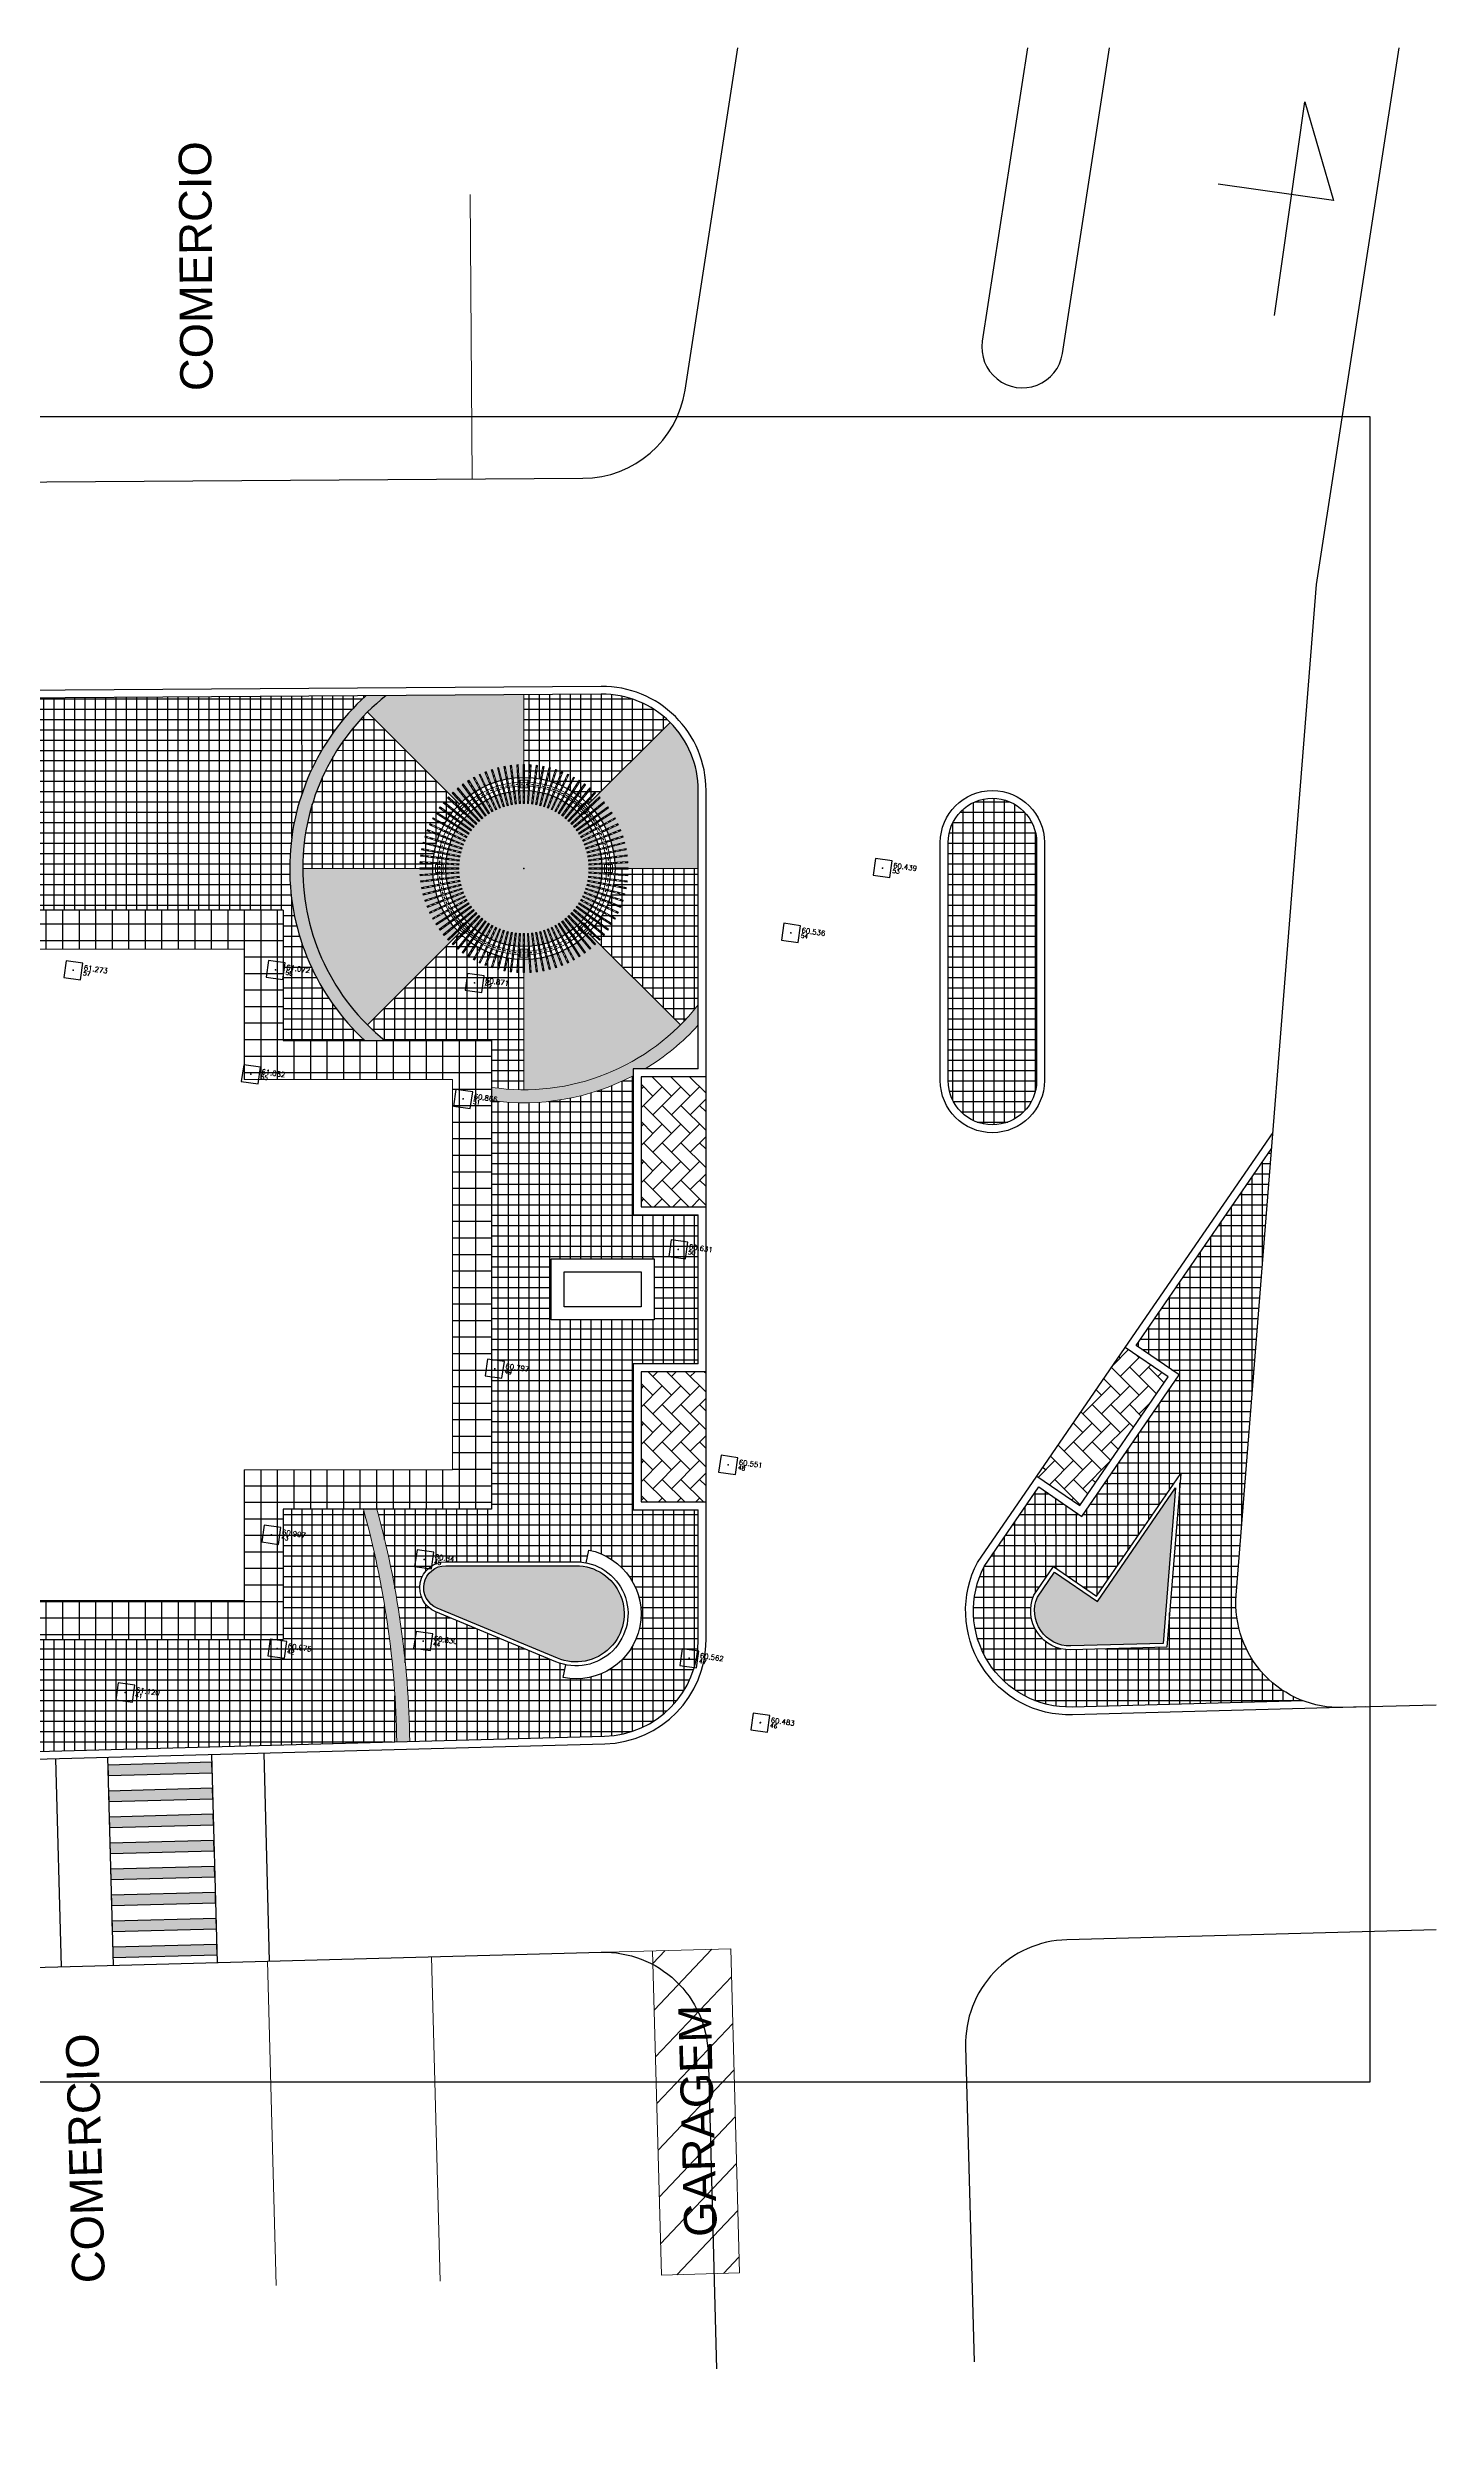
# Model space of a CAD drawing. Extents: x 387222 to 388513, y 9633222 to 9634061.
# Drawn here: x 387308.1 to 387361.5, y 9633401.3 to 9633492.9 of the extents above; entities that cross this region are included whole.
import ezdxf

# ---------------------------------------------------------------- set-up
doc = ezdxf.new("R2010")
doc.units = 0
doc.header["$LTSCALE"] = 0.04921259842519685
doc.header["$PDSIZE"] = -2.5
doc.linetypes.add('ACAD_PROJEÇÃO', pattern=[0.2, 0.1, -0.1])
for name, color, linetype, lineweight in [('ARQ_ALVENARIA', 1, 'Continuous', 0), ('ARQ_PISO', 7, 'Continuous', 13), ('Layout', 8, 'Continuous', 13), ('PAISAGISMO', 73, 'Continuous', 25), ('PERGOLA', 2, 'Continuous', 13), ('PILAR', 4, 'Continuous', 13), ('VIGA', 6, 'Continuous', 13)]:
    doc.layers.add(name, color=color, linetype=linetype, lineweight=lineweight)
for name, color, linetype in [('BANCO', 2, 'Continuous'), ('Camada 1', 7, 'Continuous'), ('MEIO-FIO', 3, 'Continuous'), ('P01', 22, 'Continuous'), ('P04', 41, 'Continuous'), ('P08', 8, 'Continuous'), ('P2', 2, 'Continuous'), ('PROJEÇÃO', 8, 'ACAD_PROJEÇÃO'), ('PT-COTA', 2, 'Continuous'), ('PT-DESC', 9, 'Continuous'), ('PT-PONTO', 1, 'Continuous'), ('SINAH_IMPLANTAR', 7, 'Continuous')]:
    doc.layers.add(name, color=color, linetype=linetype)
doc.styles.add('ROMANS', font='ROMANS.shx')
doc.styles.add('T7', font='arial.ttf')
pattern_1 = [(45, (51.49700812640367, 57.11181779764593), (-0.8980256121069153, 0.8980256121069154), [])]
pattern_2 = [(45, (57.49700831703376, -18.20105795003474), (-0.8980256121069153, 0.8980256121069154), [])]
pattern_3 = [(90, (-500, 0), (-0.396875, 1.124255375002021e-16), []), (180, (-500, 0), (-1.367271224207824e-16, -0.396875), [])]
pattern_4 = [(135, (-500, 0), (-0.7184204896855323, 1.150448412327731e-16), [1.524, -0.508]), (225, (-500.35921, 0.35921), (-0.7184204896855323, 1.150448412327731e-16), [1.524, -0.508])]

# ---------------------------------------------------------------- blocks, each defined once
blk = doc.blocks.new('A$C21EC3EFD')
at = {"layer": 'Layout'}
h = blk.add_hatch(dxfattribs=at)
h.set_pattern_fill('LINE', color=256, scale=0.4, angle=45, style=0)
h.set_pattern_definition(pattern_1)
h.paths.add_polyline_path([(12.50000022712629, 12.4628759752959), (8.700000227137934, 12.4628759752959), (8.700000227137934, 7.264316170818574e-08), (12.50000022712629, 7.26431599318289e-08)])
h = blk.add_hatch(dxfattribs=at)
h.set_pattern_fill('LINE', color=256, scale=0.4, angle=45, style=0)
h.set_pattern_definition(pattern_1)
h.paths.add_polyline_path([(25.50000022712629, 12.4628759752959), (22.10000022716122, 12.4628759752959), (22.10000022716122, 7.264316082000732e-08), (25.50000022712629, 7.264316082000732e-08)])
h = blk.add_hatch(dxfattribs=at)
h.set_pattern_fill('LINE', color=256, scale=0.4, angle=45, style=0)
h.set_pattern_definition(pattern_1)
h.paths.add_polyline_path([(48.80000022717286, 12.4628759752959), (45.80000022717286, 12.4628759752959), (45.80000022717286, 7.264316082000732e-08), (48.80000022717286, 7.264316082000732e-08)])
h = blk.add_hatch(dxfattribs=at)
h.set_pattern_fill('LINE', color=256, scale=0.4, angle=45, style=0)
h.set_pattern_definition(pattern_1)
h.paths.add_polyline_path([(90.00000022712629, 12.4628759752959), (87.00000022712629, 12.4628759752959), (87.00000022712629, 7.264316082000732e-08), (90.00000022712629, 7.264316082000732e-08)])
for p, q in [((2.271262928843498e-07, 12.4628759752959), (90.00000022712629, 12.4628759752959)), ((2.271262928843498e-07, 12.4628759752959), (2.271262928843498e-07, 7.264316082000732e-08)), ((8.700000227137934, 12.4628759752959), (8.700000227137934, 7.264316082000732e-08)), ((12.50000022712629, 12.4628759752959), (12.50000022712629, 7.264316082000732e-08)), ((17.10000022716122, 12.4628759752959), (17.10000022716122, 7.264316082000732e-08)), ((22.10000022716122, 12.4628759752959), (22.10000022716122, 7.264316082000732e-08)), ((25.50000022712629, 12.4628759752959), (25.50000022712629, 7.264316082000732e-08)), ((30.70000022713793, 12.4628759752959), (30.70000022713793, 7.264316082000732e-08)), ((37.80000022717286, 12.4628759752959), (37.80000022717286, 7.264316082000732e-08)), ((45.80000022717286, 12.4628759752959), (45.80000022717286, 7.264316082000732e-08)), ((48.80000022717286, 12.4628759752959), (48.80000022717286, 7.264316082000732e-08)), ((58.60000022716122, 12.4628759752959), (58.60000022716122, 7.264316082000732e-08)), ((72.20000022713793, 12.4628759752959), (72.20000022713793, 7.264316082000732e-08)), ((78.50000022712629, 12.4628759752959), (78.50000022712629, 7.264316082000732e-08)), ((87.00000022712629, 12.4628759752959), (87.00000022712629, 7.264316082000732e-08)), ((90.00000022712629, 12.4628759752959), (90.00000022712629, 7.264316082000732e-08)), ((12.50000022712629, 7.264316082000732e-08), (8.700000227137934, 7.264316082000732e-08)), ((25.50000022712629, 7.264316082000732e-08), (22.10000022716122, 7.264316082000732e-08)), ((48.80000022717286, 7.264316082000732e-08), (45.80000022717286, 7.264316082000732e-08)), ((90.00000022712629, 7.264316082000732e-08), (87.00000022712629, 7.264316082000732e-08))]:
    blk.add_line(p, q, dxfattribs=at)
at = {"layer": 'Layout', "char_height": 1.25, "width": 15.72225240717143, "attachment_point": 1, "rotation": 90, "style": 'T7'}
for s, insert in [('GARAGEM', (10.02481494989479, 1.425739606842399)), ('GARAGEM', (23.22481494984822, 1.425739606842399)), ('GARAGEM', (46.72481494984822, 1.425739606842399)), ('GARAGEM', (87.92481494985987, 1.425739606842399)), ('COMERCIO', (3.916911342763342, 0.1722541656345129)), ('COMERCIO', (14.55542790854815, 0.1722541656345129)), ('COMERCIO', (64.36796196026262, 0.2793438620865345))]:
    blk.add_mtext(s, dxfattribs=dict(at, insert=insert))
blk = doc.blocks.new('A$C16AF3B07')
at = {"layer": 'Layout'}
h = blk.add_hatch(dxfattribs=at)
h.set_pattern_fill('LINE', color=256, scale=0.4, angle=45, style=0)
h.set_pattern_definition(pattern_2)
h.paths.add_polyline_path([(22.90000041777967, 10.93513705208898), (19.10000041779131, 10.93513705208898), (19.10000041779131, 2.272427082061768e-07), (22.90000041777967, 2.272427082061768e-07)])
h = blk.add_hatch(dxfattribs=at)
h.set_pattern_fill('LINE', color=256, scale=0.4, angle=45, style=0)
h.set_pattern_definition(pattern_2)
h.paths.add_polyline_path([(39.30000041780295, 10.93513705208898), (35.30000041780295, 10.93513705208898), (35.30000041780295, 2.272427073179983e-07), (39.30000041780295, 2.272427073179983e-07)])
h = blk.add_hatch(dxfattribs=at)
h.set_pattern_fill('LINE', color=256, scale=0.4, angle=45, style=0)
h.set_pattern_definition(pattern_2)
h.paths.add_polyline_path([(62.50000041775638, 10.93513705208898), (59.50000041775638, 10.93513705208898), (59.50000041775638, 2.272427082061768e-07), (62.50000041775638, 2.272427082061768e-07)])
for p, q in [((4.177563823759556e-07, 2.272427082061768e-07), (4.177563823759556e-07, 10.93513705208898)), ((19.10000041779131, 2.272427082061768e-07), (19.10000041779131, 10.93513705208898)), ((22.90000041777967, 10.93513705208898), (19.10000041779131, 10.93513705208898)), ((22.90000041777967, 2.272427082061768e-07), (22.90000041777967, 10.93513705208898)), ((35.30000041780295, 2.272427082061768e-07), (35.30000041780295, 10.93513705208898)), ((39.30000041780295, 10.93513705208898), (35.30000041780295, 10.93513705208898)), ((39.30000041780295, 2.272427082061768e-07), (39.30000041780295, 10.93513705208898)), ((48.90000041777967, 2.272427082061768e-07), (48.90000041777967, 10.93513705208898)), ((59.50000041775638, 2.272427082061768e-07), (59.50000041775638, 10.93513705208898)), ((62.50000041775638, 10.93513705208898), (59.50000041775638, 10.93513705208898)), ((62.50000041775638, 2.272427082061768e-07), (62.50000041775638, 10.93513705208898)), ((87.5100004177657, 2.272427082061768e-07), (87.5100004177657, 10.93513705208898)), ((87.5100004177657, 2.272427082061768e-07), (4.177563823759556e-07, 2.272427082061768e-07))]:
    blk.add_line(p, q, dxfattribs=at)
at = {"layer": 'Layout', "char_height": 1.25, "width": 15.72225240717143, "attachment_point": 1, "rotation": 90, "style": 'T7'}
for s, insert in [('COMERCIO', (28.46997878997354, 3.451345736160874)), ('COMERCIO', (76.3225717433379, 3.451345736160874)), ('GARAGEM', (20.42481514048995, 1.36657103523612)), ('GARAGEM', (36.72481514047831, 1.36657103523612)), ('GARAGEM', (60.42481514048995, 1.36657103523612))]:
    blk.add_mtext(s, dxfattribs=dict(at, insert=insert))
blk = doc.blocks.new('MARCO')
at = {"color": 3}
blk.add_lwpolyline([(-2.5, -2.5), (2.5, -2.5), (2.5, 2.5), (-2.5, 2.5)], close=True, dxfattribs=at)
at = {"color": 1, "const_width": 0.25}
blk.add_lwpolyline([(-0.125, 0, 1), (0.125, 0, 1)], format="xyb", close=True, dxfattribs=at)
blk.add_point((0, 0))
at = {"layer": 'PT-COTA', "style": 'ROMANS'}
blk.add_attdef('COTA', (3.004277220703923, 0.5), '', height=1.5, dxfattribs=at)
at = {"layer": 'PT-DESC', "style": 'ROMANS', "flags": 8}
blk.add_attdef('DESC', (3.004277220703923, -2.3), '', height=1, dxfattribs=at)
at = {"layer": 'PT-PONTO', "style": 'ROMANS'}
blk.add_attdef('PONTO', (3.004277220703923, -1), '', height=1.25, dxfattribs=at)
blk = doc.blocks.new('Pergola')
at = {"layer": 'PERGOLA'}
blk.add_lwpolyline([(0.02500000000000568, 0.7500000000000142), (-0.02500000000000568, 0.7500000000000142), (-0.02500000000000568, -0.7499999999999858), (0.02500000000000568, -0.7499999999999858)], close=True, dxfattribs=at)
for points in [[(-0.02500000000000568, 0.2000000000000171), (0.02500000000000568, 0.2000000000000171)], [(-0.02500000000000568, -0.1999999999999886), (0.02500000000000568, -0.1999999999999886)]]:
    blk.add_lwpolyline(points, dxfattribs=at)
at = {"layer": 'PROJEÇÃO'}
blk.add_lwpolyline([(0, 0.7500000000000142), (0, -0.7499999999999858)], dxfattribs=at)
blk = doc.blocks.new('CAR 02')
blk.add_lwpolyline([(1.4210854715202e-14, -3.099999999999994), (1.4210854715202e-14, -3.399999999999991)])
blk.add_point((0, 0))
at = {"layer": 'BANCO'}
for radius in [3.5, 3]:
    blk.add_circle((0, 0), radius, dxfattribs=at)
at = {"layer": 'PERGOLA'}
blk.add_lwpolyline([(0.4765300667243464, -3.971592136097026), (0.5261358017900816, -3.965325474418809), (0.3381359514436264, -2.477153422447092), (0.2885302163778912, -2.483420084125309)], close=True, dxfattribs=at)
for points in [[(0.407069229903993, -3.022816508170052), (0.3574634948382578, -3.029083169848269)], [(0.457202523329715, -3.419662388695849), (0.4075967882639798, -3.425929050374066)]]:
    blk.add_lwpolyline(points, dxfattribs=at)
at = {"layer": 'PILAR'}
for points in [[(-0.1500000000000057, 3.099999999999994), (0.1499999999999915, 3.099999999999994), (0.1499999999999915, 3.399999999999991), (-0.1500000000000057, 3.399999999999991)], [(-2.29809703885627, 2.085965004500309), (-2.085965004500309, 2.29809703885627), (-2.29809703885627, 2.51022907321223), (-2.51022907321223, 2.29809703885627)], [(2.085965004500309, 2.298097038856284), (2.29809703885627, 2.085965004500324), (2.51022907321223, 2.298097038856284), (2.29809703885627, 2.510229073212244)], [(-3.099999999999994, -0.1500000000000057), (-3.099999999999994, 0.1499999999999915), (-3.399999999999991, 0.1499999999999915), (-3.399999999999991, -0.1500000000000057)], [(3.099999999999994, 0.1500000000000057), (3.099999999999994, -0.1499999999999915), (3.399999999999991, -0.1499999999999915), (3.399999999999991, 0.1500000000000057)], [(-2.085965004500309, -2.29809703885627), (-2.29809703885627, -2.085965004500309), (-2.51022907321223, -2.29809703885627), (-2.29809703885627, -2.51022907321223)], [(2.29809703885627, -2.085965004500309), (2.085965004500309, -2.29809703885627), (2.29809703885627, -2.51022907321223), (2.51022907321223, -2.29809703885627)], [(0.1500000000000057, -3.099999999999994), (-0.1499999999999915, -3.099999999999994), (-0.1499999999999915, -3.399999999999991), (0.1500000000000057, -3.399999999999991)]]:
    blk.add_lwpolyline(points, close=True, dxfattribs=at)
at = {"layer": 'PROJEÇÃO'}
blk.add_lwpolyline([(0.5013329342572139, -3.968458805257917), (0.3133330839107588, -2.480286753286201)], dxfattribs=at)
blk.add_circle((0, 0), 3.249999999999982, dxfattribs=at)
at = {"layer": 'VIGA'}
for radius in [3.324999999999982, 3.174999999999982]:
    blk.add_circle((0, 0), radius, dxfattribs=at)
at = {"layer": 'PERGOLA'}
for p, rotation in [((-1.19640479622521, 3.021773579136806), 21.6), ((-1.004305231718575, 3.090933677959228), 18), ((-0.8082421332857734, 3.147895273668041), 14.4), ((-0.6089892724036048, 3.192433564868224), 10.80000000000001), ((-0.4073330090839846, 3.224372779272045), 7.200000000000002), ((-0.204069188470271, 3.243586867391869), 3.600000000000009), ((0.204069188470271, 3.243586867391869), 356.4), ((0.4073330090839846, 3.224372779272045), 352.8000000000001), ((0.6089892724036048, 3.192433564868224), 349.2000000000001), ((0.8082421332857734, 3.147895273668041), 345.6), ((1.004305231718575, 3.090933677959228), 342), ((1.196404796225195, 3.021773579136806), 338.4), ((-2.36914803911958, 2.224778094268231), 46.79999999999999), ((-2.224778094268231, 2.36914803911958), 43.20000000000002), ((-2.071627966683224, 2.504168039021295), 39.60000000000002), ((-1.910302069950518, 2.629305231718561), 36.00000000000001), ((-1.741437083681717, 2.744065757881529), 32.39999999999999), ((-1.565699440830571, 2.847996710142539), 28.8), ((-1.383782697586483, 2.940687920514549), 25.20000000000001), ((1.383782697586483, 2.940687920514549), 334.8), ((1.565699440830571, 2.847996710142539), 331.2), ((1.741437083681717, 2.744065757881529), 327.6000000000001), ((1.910302069950518, 2.629305231718561), 324), ((2.071627966683224, 2.504168039021309), 320.4), ((2.224778094268217, 2.36914803911958), 316.8000000000001), ((2.36914803911958, 2.224778094268217), 313.2), ((-2.847996710142539, 1.565699440830571), 61.20000000000001), ((-2.744065757881529, 1.741437083681731), 57.60000000000002), ((-2.629305231718561, 1.910302069950518), 54.00000000000001), ((-2.504168039021295, 2.071627966683224), 50.40000000000002), ((2.504168039021295, 2.071627966683224), 309.6), ((2.629305231718561, 1.910302069950532), 306.0000000000001), ((2.744065757881529, 1.741437083681731), 302.4), ((2.847996710142539, 1.565699440830571), 298.8), ((-3.147895273668041, 0.8082421332857734), 75.60000000000001), ((-3.090933677959228, 1.004305231718575), 72), ((-3.021773579136806, 1.19640479622521), 68.40000000000002), ((-2.940687920514549, 1.383782697586483), 64.79999999999998), ((2.940687920514549, 1.383782697586483), 295.2), ((3.021773579136806, 1.196404796225195), 291.6), ((3.090933677959228, 1.004305231718575), 288), ((3.147895273668041, 0.8082421332857734), 284.4), ((-3.249999999999986, 0), 90), ((-3.243586867391869, 0.204069188470271), 86.40000000000002), ((-3.224372779272045, 0.4073330090839846), 82.8), ((-3.192433564868224, 0.6089892724036048), 79.20000000000002), ((3.192433564868224, 0.6089892724036048), 280.8), ((3.224372779272045, 0.4073330090839846), 277.2), ((3.243586867391869, 0.204069188470271), 273.6), ((3.249999999999986, 0), 270), ((-3.243586867391869, -0.204069188470271), 93.60000000000001), ((-3.224372779272045, -0.4073330090839846), 97.2), ((-3.192433564868224, -0.6089892724036048), 100.8), ((-3.147895273668041, -0.8082421332857734), 104.4), ((-3.090933677959242, -1.004305231718575), 108), ((-3.021773579136806, -1.19640479622521), 111.6), ((3.021773579136806, -1.19640479622521), 248.4), ((3.090933677959228, -1.004305231718575), 252), ((3.147895273668041, -0.8082421332857734), 255.6), ((3.192433564868224, -0.6089892724036048), 259.1999999999999), ((3.224372779272045, -0.4073330090839846), 262.8), ((3.243586867391869, -0.204069188470271), 266.4), ((-2.940687920514549, -1.383782697586483), 115.2), ((-2.847996710142539, -1.565699440830571), 118.8), ((-2.744065757881529, -1.741437083681731), 122.4), ((-2.629305231718561, -1.910302069950518), 126), ((-2.504168039021295, -2.071627966683224), 129.6), ((-2.36914803911958, -2.224778094268217), 133.2), ((-2.224778094268217, -2.36914803911958), 136.8), ((2.224778094268217, -2.36914803911958), 223.2), ((2.36914803911958, -2.224778094268217), 226.8), ((2.504168039021295, -2.071627966683224), 230.4), ((2.629305231718561, -1.910302069950518), 234), ((2.744065757881529, -1.741437083681731), 237.6), ((2.847996710142539, -1.565699440830571), 241.2), ((2.940687920514549, -1.383782697586483), 244.8), ((-2.071627966683224, -2.504168039021295), 140.4), ((-1.910302069950518, -2.629305231718561), 144), ((-1.741437083681731, -2.744065757881529), 147.6), ((-1.565699440830571, -2.847996710142539), 151.2), ((-1.383782697586483, -2.940687920514549), 154.8), ((-1.19640479622521, -3.021773579136806), 158.4), ((-1.004305231718575, -3.090933677959228), 162), ((-0.8082421332857734, -3.147895273668041), 165.6), ((-0.6089892724036048, -3.192433564868224), 169.2), ((-0.4073330090839846, -3.224372779272045), 172.8), ((-0.204069188470271, -3.243586867391869), 176.4), ((0, -3.249999999999986), 180), ((0.204069188470271, -3.243586867391869), 183.5999999999999), ((0.6089892724036048, -3.192433564868224), 190.8), ((0.8082421332857734, -3.147895273668041), 194.4), ((1.004305231718575, -3.090933677959228), 198), ((1.19640479622521, -3.021773579136806), 201.6), ((1.383782697586483, -2.940687920514549), 205.2), ((1.565699440830571, -2.847996710142539), 208.8), ((1.741437083681731, -2.744065757881529), 212.4), ((1.910302069950518, -2.629305231718561), 216), ((2.071627966683224, -2.504168039021295), 219.6)]:
    blk.add_blockref('Pergola', p, dxfattribs=dict(at, rotation=rotation))
blk.add_blockref('Pergola', (0, 3.249999999999986), dxfattribs=at)

msp = doc.modelspace()

# ---------------------------------------------------------------- hatches: boundary and pattern name
at = {"layer": 'Camada 1'}
h = msp.add_hatch(dxfattribs=at)
h.set_pattern_fill('ANSI37', color=256, scale=0.2, angle=45)
h.set_pattern_definition([(90, (0, 0), (-0.635, 1.110223024625157e-16), []), (180, (0, 0), (-1.110223024625157e-16, -0.635), [])])
h.paths.add_polyline_path([(387325.1927362485, 9633454.784076395), (387317.1927362485, 9633454.784076395), (387317.1927362485, 9633459.794076394), (387306.1927362485, 9633459.794076394), (387306.1927362485, 9633455.934076395), (387272.6927362484, 9633455.934076395), (387272.6927362485, 9633436.534076395), (387303.2927362483, 9633436.534076395, -0.4142135623730952), (387306.1927362485, 9633433.634076394), (387306.1927362485, 9633431.774076395), (387317.1927362485, 9633431.774076395), (387317.1927362485, 9633436.784076395), (387325.1927362485, 9633436.784076395)])
h.paths.add_polyline_path([(387287.6927362485, 9633450.784076395), (387307.6927362485, 9633450.784076395), (387307.6927362485, 9633458.294076394), (387315.6927362485, 9633458.294076394), (387315.6927362485, 9633453.284076395), (387323.6927362485, 9633453.284076395), (387323.6927362485, 9633438.284076395), (387315.6927362485, 9633438.284076395), (387315.6927362485, 9633433.274076395), (387307.6927362485, 9633433.274076395), (387307.6927362485, 9633440.784076395), (387287.6927362485, 9633440.784076395)], flags=16)
at = {"layer": 'P01'}
h = msp.add_hatch(color=256, dxfattribs=at)
h.dxf.hatch_style = 1
h.paths.add_polyline_path([(387321.1404079443, 9633468.038342247), (387320.3653255335, 9633468.033054058, 0.4389332589404503), (387320.3356091832, 9633454.784076395), (387321.0997968898, 9633454.784076395, -0.4794420611655272)])
h = msp.add_hatch(color=256, dxfattribs=at)
h.dxf.hatch_style = 1
h.paths.add_polyline_path([(387326.4427362485, 9633464.894900776), (387326.4427362485, 9633468.074518668), (387321.1404079443, 9633468.038342247, 0.02795694420047235), (387320.4323286091, 9633467.405308418), (387323.9678625146, 9633463.869774511, -0.1989123673521518)])
h.paths.add_polyline_path([(387317.9427362484, 9633461.394900776, 0.1989123674129133), (387320.4323286093, 9633455.384493135), (387323.9678625146, 9633458.920027042, -0.1989123674071643), (387322.9427362485, 9633461.394900776)])
h.paths.add_polyline_path([(387328.9176099824, 9633458.920027042, -0.1989123673521517), (387326.4427362485, 9633457.894900776), (387326.4427362485, 9633452.894900776, 0.1989123673388947), (387332.4531438876, 9633455.384493135)])
h.paths.add_polyline_path([(387333.1427362485, 9633464.394900778, 0.19891236737423), (387332.059031339, 9633467.011195868), (387328.9176099824, 9633463.869774511, -0.1989123674071642), (387329.9427362485, 9633461.394900776), (387333.1427362485, 9633461.394900776)])
h = msp.add_hatch(color=256, dxfattribs=at)
h.dxf.hatch_style = 1
h.paths.add_polyline_path([(387330.6427362485, 9633453.43500128), (387330.6427362485, 9633453.694900777), (387331.1021353526, 9633453.694900777, 0.07401698872435152), (387333.1427362485, 9633455.385741102), (387333.1427362485, 9633456.164222045, -0.2701831466456651), (387325.1927362485, 9633452.987314915), (387325.1927362485, 9633452.482129041, 0.15749758895952)])
h = msp.add_hatch(color=256, dxfattribs=at)
h.dxf.hatch_style = 1
h.paths.add_polyline_path([(387320.791800189, 9633436.784076395), (387320.2732329391, 9633436.784076395, -0.06387474529640283), (387321.5584497984, 9633427.84261274), (387322.0583026904, 9633427.856066028, 0.06286829670726671)])
at = {"layer": 'P04'}
h = msp.add_hatch(dxfattribs=at)
h.set_pattern_fill('NET', color=256, scale=0.125, angle=89.99999999999999)
h.set_pattern_definition(pattern_3)
h.paths.add_polyline_path([(387298.593851746, 9633465.280172184, -0.7108027120266084), (387302.9419576054, 9633459.10121241, -0.02634929537649099), (387306.1927362485, 9633457.149503019), (387306.1927362485, 9633459.794076394), (387317.1927362485, 9633459.794076394), (387317.1927362485, 9633454.784076395), (387320.3356091832, 9633454.784076395, -0.43893325894045), (387320.3653255335, 9633468.033054058), (387291.7638459132, 9633467.837913528, -0.4385589269729266), (387280.3617177535, 9633467.760119744), (387248.9174926886, 9633467.545583894, 0.412216667259003), (387245.2427362485, 9633463.845670009), (387245.2427362485, 9633459.113393849, 0.4142117378424961), (387254.2427362485, 9633450.113449913), (387254.2427362485, 9633450.613449909), (387254.2427362485, 9633452.613449909), (387254.2427362485, 9633453.113449909, -0.1989123673585699), (387250.0000955618, 9633454.870809222, -1), (387258.4853769353, 9633463.356090596, -0.2087176112275926), (387260.2384827262, 9633458.88756459), (387260.7388101262, 9633458.88756459), (387262.7397342964, 9633458.887564592), (387263.2399011257, 9633458.887564592, -0.1923917375845483), (387260.6068234163, 9633452.749615017, -0.07452419657812633), (387269.1884539107, 9633459.094040532, -0.7116342977450643), (387273.5313986488, 9633465.280172184), (387273.3940380866, 9633464.799410215, -0.05192841551493925), (387274.0668032787, 9633464.529088356), (387278.0832887838, 9633462.408224626, -0.112219391590034), (387294.0419111785, 9633462.408197995), (387298.0584471161, 9633464.529088356, -0.05192841551493954), (387298.7312123082, 9633464.799410215)])
h = msp.add_hatch(dxfattribs=at)
h.set_pattern_fill('NET', color=256, scale=0.125, angle=89.99999999999999)
h.set_pattern_definition(pattern_3)
edge = h.paths.add_edge_path()
edge.add_arc((387344.4427362485, 9633453.244900776), 1.700000000011642, -90, 0, ccw=False)
edge.add_arc((387344.4427362485, 9633453.244900776), 1.699999999254942, 180, 270, ccw=False)
edge.add_line((387342.7427362485, 9633453.244900776), (387342.7427362485, 9633462.394900776))
edge.add_arc((387344.4427362485, 9633462.394900776), 1.700000000011642, 90, 180, ccw=False)
edge.add_arc((387344.4427362485, 9633462.394900776), 1.699999999254942, 0, 90, ccw=False)
edge.add_line((387346.1427362485, 9633462.394900776), (387346.1427362485, 9633453.244900776))
h = msp.add_hatch(dxfattribs=at)
h.set_pattern_fill('NET', color=256, scale=0.125, angle=89.99999999999999)
h.set_pattern_definition(pattern_3)
h.paths.add_polyline_path([(387330.6427362485, 9633442.356735159), (387333.1427362485, 9633442.356735159), (387333.1427362485, 9633448.094900776), (387330.6427362485, 9633448.094900776), (387330.6427362485, 9633453.43500128, -0.15749758895952), (387325.1927362485, 9633452.482129041), (387325.1927362485, 9633436.784076395), (387320.791800189, 9633436.784076395, -0.06286829670726668), (387322.0583026904, 9633427.856066028), (387329.5422838409, 9633428.05749362, 0.4063541722026843), (387333.1427362485, 9633431.756154224), (387333.1427362485, 9633436.756735157), (387330.6427362485, 9633436.756735157)])
h.paths.add_polyline_path([(387328.9330265953, 9633435.208186844, -0.999980306617232), (387327.9524459225, 9633430.305283466), (387328.0505039897, 9633430.795573805, -0.04938899052830657), (387327.6735054789, 9633430.910581311), (387323.0581208638, 9633432.833658235, -0.8198039026519255), (387323.4427362484, 9633434.756735157), (387328.4427362484, 9633434.756735157, -0.04938899021085945), (387328.834968528, 9633434.717896506)], flags=16)
h.paths.add_polyline_path([(387328.4427362483, 9633434.606735157, -1.219803902603818), (387327.7311977874, 9633431.04904285), (387323.1158131717, 9633432.972119773, -0.8198039027956696), (387323.4427362484, 9633434.606735157)], flags=0)
h.paths.add_polyline_path([(387327.4927362485, 9633444.056735158), (387327.4927362485, 9633446.394900776), (387331.4427362485, 9633446.394900776), (387331.4427362485, 9633444.056735158)], flags=16)
h.paths.add_polyline_path([(387327.9927362485, 9633444.556735158), (387327.9927362485, 9633445.894900776), (387330.9427362485, 9633445.894900776), (387330.9427362485, 9633444.556735158)], flags=0)
h = msp.add_hatch(dxfattribs=at)
h.set_pattern_fill('NET', color=256, scale=0.125, angle=89.99999999999999)
h.set_pattern_definition(pattern_3)
h.paths.add_polyline_path([(387355.180007817, 9633450.65239946), (387349.9679779657, 9633443.069877565), (387351.6161586111, 9633441.936960727), (387347.877533047, 9633436.497964598), (387346.2293524029, 9633437.630881434), (387344.1315560294, 9633434.578982772, 0.5714824622562774), (387347.5146190916, 9633429.174881993), (387356.3828639323, 9633429.413566362, -0.3333903303712998), (387353.8151934777, 9633433.469841985)])
h.paths.add_polyline_path([(387351.6785892568, 9633438.144005343), (387351.1487487051, 9633431.473489458), (387347.455428629, 9633431.374085596, -0.5483482840935465), (387346.0385500761, 9633433.469519764), (387346.7961425909, 9633434.571674204), (387348.4443232352, 9633433.438757366)], flags=16)
h.paths.add_polyline_path([(387351.4846755415, 9633437.59709421), (387351.0098982721, 9633431.619806688), (387347.4513929154, 9633431.524031296, -0.5449361625472315), (387346.1706342372, 9633433.396874148), (387346.8347873765, 9633434.363091892), (387348.4829680207, 9633433.230175056)], flags=0)
at = {"layer": 'P08'}
h = msp.add_hatch(dxfattribs=at)
h.set_pattern_fill('NET', color=256, scale=0.125, angle=89.99999999999999)
h.set_pattern_definition(pattern_3)
h.paths.add_polyline_path([(387322.9427362485, 9633461.394900776, -0.1989123674071642), (387323.9678625146, 9633463.869774511), (387320.4323286091, 9633467.405308418, 0.1989123674168287), (387317.9427362484, 9633461.394900776)])
h.paths.add_polyline_path([(387325.1927362485, 9633454.784076395), (387325.1927362485, 9633452.987314915, 0.03691528133444141), (387326.4427362485, 9633452.894900776), (387326.4427362485, 9633457.894900776, -0.1989123673521518), (387323.9678625146, 9633458.920027042), (387320.4323286093, 9633455.384493135, 0.02642381666021702), (387321.0997968898, 9633454.784076395)])
h.paths.add_polyline_path([(387328.9176099824, 9633458.920027042), (387332.4531438876, 9633455.384493135, 0.03064404858391956), (387333.1427362485, 9633456.164222045), (387333.1427362485, 9633461.394900776), (387329.9427362485, 9633461.394900776, -0.1989123674071642)])
h.paths.add_polyline_path([(387326.4427362485, 9633468.074518668), (387326.4427362485, 9633464.894900776, -0.1989123673521518), (387328.9176099824, 9633463.869774511), (387332.059031339, 9633467.011195868, 0.2006861163816782), (387329.4174926891, 9633468.094814664)])
h = msp.add_hatch(dxfattribs=at)
h.set_pattern_fill('AR-HBONE', color=256, scale=0.005, angle=90)
h.set_pattern_definition(pattern_4)
h.paths.add_polyline_path([(387333.4427362485, 9633442.056735158), (387330.9427362485, 9633442.056735158), (387330.9427362485, 9633437.056735158), (387333.4427362485, 9633437.056735158)])
h.paths.add_polyline_path([(387333.4427362485, 9633453.394900776), (387330.9427362485, 9633453.394900776), (387330.9427362485, 9633448.394900776), (387333.4427362485, 9633448.394900776)])
h = msp.add_hatch(dxfattribs=at)
h.set_pattern_fill('AR-HBONE', color=256, scale=0.005, angle=90)
h.set_pattern_definition(pattern_4)
h.paths.add_polyline_path([(387351.1989939887, 9633441.859671155), (387349.550813343, 9633442.992587993), (387346.1520628303, 9633438.048046058), (387347.8002434759, 9633436.91512922)])
h = msp.add_hatch(dxfattribs=at)
h.set_pattern_fill('NET', color=256, scale=0.125, angle=89.99999999999999)
h.set_pattern_definition(pattern_3)
h.paths.add_polyline_path([(387305.2927362485, 9633433.634076394, 0.414213562373095), (387303.2927362485, 9633435.634076394), (387284.0433353577, 9633435.634076394, -0.08306859149424511), (387284.8919440917, 9633432.513428178), (387285.2350253597, 9633432.875487965, -0.4142135624871432), (387286.2246164934, 9633432.902122313, -0.4142135624051944), (387286.2512508421, 9633431.912531178), (387284.882099461, 9633430.467641288, -0.07654543798193555), (387284.1089375035, 9633427.586474601, 0.07689744929396074), (387284.5199761318, 9633427.904702855), (387290.2289342131, 9633433.929468215), (387292.0436225741, 9633432.209902527), (387293.7631882612, 9633434.024590887), (387295.5778766223, 9633432.305025201), (387297.2974423093, 9633434.119713562), (387299.1121306705, 9633432.400147874), (387300.8316963575, 9633434.214836236), (387303.0819099253, 9633432.082574783), (387301.3623442382, 9633430.267886423), (387304.4088839561, 9633427.381040793), (387321.5584497984, 9633427.84261274, 0.06387474529640284), (387320.2732329391, 9633436.784076395), (387317.1927362485, 9633436.784076395), (387317.1927362485, 9633431.774076395), (387305.2927362485, 9633431.774076395)])
at = {"layer": 'PAISAGISMO', "ltscale": 0.5}
h = msp.add_hatch(color=256, dxfattribs=at)
h.dxf.hatch_style = 1
edge = h.paths.add_edge_path()
edge.add_arc((387326.4427362485, 9633461.394900776), 3, 0, 360)
h = msp.add_hatch(color=256, dxfattribs=at)
h.dxf.hatch_style = 1
edge = h.paths.add_edge_path()
edge.add_line((387351.4846755415, 9633437.59709421), (387351.0098982721, 9633431.619806688))
edge.add_line((387351.0098982721, 9633431.619806688), (387347.4513929118, 9633431.524031296))
edge.add_arc((387347.4150714937, 9633432.873542598), 1.349999999010551, 157.1914591271801, 271.5417148986086, ccw=False)
edge.add_line((387346.1706342372, 9633433.396874148), (387346.8347873765, 9633434.363091892))
edge.add_line((387346.8347873765, 9633434.363091892), (387348.4829680207, 9633433.230175056))
edge.add_line((387348.4829680207, 9633433.230175056), (387351.4846755415, 9633437.59709421))
h = msp.add_hatch(color=256, dxfattribs=at)
h.dxf.hatch_style = 1
edge = h.paths.add_edge_path()
edge.add_line((387323.4427362484, 9633434.606735157), (387328.4427362484, 9633434.606735157))
edge.add_arc((387328.4427362483, 9633432.756735157), 1.849999999627471, -112.61986495802478, 89.99999999639448, ccw=False)
edge.add_line((387327.7311977869, 9633431.04904285), (387323.1158131715, 9633432.972119773))
edge.add_arc((387323.4427362484, 9633433.756735157), 0.8499999997752289, 89.99999999607638, 247.38013505316678, ccw=False)
at = {"layer": 'SINAH_IMPLANTAR'}
h = msp.add_hatch(color=256, dxfattribs=at)
h.dxf.hatch_style = 1
h.paths.add_polyline_path([(387310.4644655651, 9633426.543661593), (387314.4630175712, 9633426.651280617), (387314.4522556687, 9633427.05113582), (387310.4537036626, 9633426.943516795)])
h = msp.add_hatch(color=256, dxfattribs=at)
h.dxf.hatch_style = 1
h.paths.add_polyline_path([(387310.4913703204, 9633425.54402359), (387314.4899223265, 9633425.651642615), (387314.479160424, 9633426.051497817), (387310.4806084179, 9633425.943878792)])
h = msp.add_hatch(color=256, dxfattribs=at)
h.dxf.hatch_style = 1
h.paths.add_polyline_path([(387310.5182750755, 9633424.54438559), (387314.5168270816, 9633424.652004614), (387314.5060651791, 9633425.051859817), (387310.507513173, 9633424.944240792)])
h = msp.add_hatch(color=256, dxfattribs=at)
h.dxf.hatch_style = 1
h.paths.add_polyline_path([(387310.5451798308, 9633423.544747585), (387314.5437318369, 9633423.65236661), (387314.5329699344, 9633424.052221812), (387310.5344179283, 9633423.944602787)])
h = msp.add_hatch(color=256, dxfattribs=at)
h.dxf.hatch_style = 1
h.paths.add_polyline_path([(387310.572084586, 9633422.545109587), (387314.570636592, 9633422.652728612), (387314.5598746896, 9633423.052583814), (387310.5613226835, 9633422.944964789)])
h = msp.add_hatch(color=256, dxfattribs=at)
h.dxf.hatch_style = 1
h.paths.add_polyline_path([(387310.5989893411, 9633421.545471584), (387314.5975413472, 9633421.65309061), (387314.5867794447, 9633422.052945811), (387310.5882274386, 9633421.945326786)])
h = msp.add_hatch(color=256, dxfattribs=at)
h.dxf.hatch_style = 1
h.paths.add_polyline_path([(387310.6258940963, 9633420.545833586), (387314.6244461024, 9633420.65345261), (387314.6136841999, 9633421.053307813), (387310.6151321938, 9633420.945688788)])
h = msp.add_hatch(color=256, dxfattribs=at)
h.dxf.hatch_style = 1
h.paths.add_polyline_path([(387310.6527988515, 9633419.546195582), (387314.6513508576, 9633419.653814606), (387314.6405889551, 9633420.053669808), (387310.6420369491, 9633419.946050784)])

# ---------------------------------------------------------------- linework, layer by layer
msp.add_lwpolyline([(387355.2839075077, 9633482.64810654), (387356.4475989981, 9633490.863952072), (387357.5450031568, 9633487.07193023), (387353.1140050513, 9633487.699536333)])
msp.add_lwpolyline([(387358.9517112991, 9633414.76413763), (387234.9517112991, 9633414.76413763), (387234.9517112991, 9633478.76413763), (387358.9517112991, 9633478.76413763)], close=True)
for p in [(387340.2253736241, 9633461.415948413, 60.4385834), (387336.7046516591, 9633458.922614919), (387309.1268633031, 9633457.484132363, 61.8069496), (387316.9037149211, 9633457.499886628, 61.0716591), (387324.5474462707, 9633457.00117158), (387315.9507220758, 9633453.490155473, 61.8069496), (387324.1073065344, 9633452.541650563, 61.8069496), (387332.3748007878, 9633446.762738105), (387325.3234492093, 9633442.176097633), (387334.2921854986, 9633438.480530072), (387316.7390597437, 9633435.7938422, 60.9966202), (387322.6154591402, 9633434.848007407, 60.8407021), (387316.9641693118, 9633431.418659711, 60.9747238), (387322.5724629827, 9633431.710685462), (387332.7980858677, 9633431.048984317), (387311.1271830474, 9633429.73326477), (387335.5272205258, 9633428.57426764, 60.4826164)]:
    msp.add_point(p)
at = {"layer": 'ARQ_ALVENARIA'}
msp.add_lwpolyline([(387307.6927362485, 9633433.274076395), (387307.6927362485, 9633440.784076395), (387287.6927362485, 9633440.784076395), (387287.6927362485, 9633450.784076395), (387307.6927362485, 9633450.784076395), (387307.6927362485, 9633458.294076394), (387315.6927362485, 9633458.294076394), (387315.6927362485, 9633453.284076395), (387323.6927362485, 9633453.284076395), (387323.6927362485, 9633438.284076395), (387315.6927362485, 9633438.284076395), (387315.6927362485, 9633433.274076395)], close=True, dxfattribs=at)
at = {"layer": 'ARQ_PISO'}
for points in [[(387326.4427362485, 9633464.894900776), (387326.4427362485, 9633468.074518668)], [(387323.9678625144, 9633463.869774511), (387320.4323286088, 9633467.405308418)], [(387328.9176099826, 9633463.869774511), (387332.059031339, 9633467.011195868)], [(387322.9427362485, 9633461.394900776), (387317.9427362485, 9633461.394900776)], [(387329.9427362485, 9633461.394900776), (387333.1427362485, 9633461.394900776)], [(387323.9678625144, 9633458.920027042), (387320.4323286088, 9633455.384493135)], [(387328.9176099826, 9633458.920027042), (387332.4531438882, 9633455.384493135)], [(387326.4427362485, 9633457.894900776), (387326.4427362485, 9633452.894900776)]]:
    msp.add_lwpolyline(points, dxfattribs=at)
for points in [[(387321.5584497984, 9633427.84261274, 0.06387474528999385), (387320.2732329391, 9633436.784076395, 0.06387474528999385)], [(387322.0583026904, 9633427.856066028, 0.06286829671052556), (387320.791800189, 9633436.784076395, 0.06286829671052556)]]:
    msp.add_lwpolyline(points, format="xyb", dxfattribs=at)
for radius in [3.5, 3]:
    msp.add_circle((387326.4427362485, 9633461.394900776), radius, dxfattribs=at)
for radius, start, end in [(8.5, 261.5434806654847, 322.0209014708057), (9, 301.1788355478724, 318.1114030857746), (9, 262.0164438547556, 297.8181392864012)]:
    msp.add_arc((387326.4427362485, 9633461.394900776), radius, start, end, dxfattribs=at)
at = {"layer": 'BANCO'}
for points in [[(387327.4927362485, 9633446.394900776), (387331.4427362485, 9633446.394900776), (387331.4427362485, 9633444.056735158), (387327.4927362485, 9633444.056735158)], [(387327.9927362485, 9633445.894900776), (387330.9427362485, 9633445.894900776), (387330.9427362485, 9633444.556735158), (387327.9927362485, 9633444.556735158)]]:
    msp.add_lwpolyline(points, close=True, dxfattribs=at)
msp.add_lwpolyline([(387328.8349685279, 9633434.717896506), (387328.9330265953, 9633435.208186844, -0.9999803066172323), (387327.9524459225, 9633430.305283466), (387328.0505039894, 9633430.795573803)], format="xyb", dxfattribs=at)
at = {"layer": 'Camada 1'}
for points in [[(387308.446356233, 9633427.189598683), (387308.6615942731, 9633419.192494728)], [(387310.4456322361, 9633427.243408194), (387310.6608702762, 9633419.246304238)], [(387314.4441842423, 9633427.351027215), (387314.6594222824, 9633419.35392326)], [(387316.4434602454, 9633427.404836725), (387316.6586982855, 9633419.40773277)]]:
    msp.add_lwpolyline(points, dxfattribs=at)
for radius, start, end in [(9, 132.4749543186497, 227.2680268252939), (8.5, 128.594408845241, 231.0544838473928)]:
    msp.add_arc((387326.4427362485, 9633461.394900776), radius, start, end, dxfattribs=at)
at = {"layer": 'MEIO-FIO'}
for points in [[(387236.9427362485, 9633401.304733546), (387236.9427362485, 9633475.764076395), (387328.7119791617, 9633476.390194306, 0.3682865989644854), (387332.638275089, 9633479.782519387), (387334.6600133583, 9633492.938141175)], [(387345.7891495606, 9633492.938141175), (387344.0561514277, 9633481.66137586, 0.9999999999999999), (387347.1352534173, 9633481.188183606), (387348.9409710992, 9633492.938141175)], [(387361.5006722277, 9633429.25120097), (387357.9102535744, 9633429.154566653, -0.4456637280809655), (387353.8151934777, 9633433.469841985), (387356.900568421, 9633472.313683797), (387360.0701073026, 9633492.938141175)], [(387333.4427362485, 9633453.394900776), (387333.4427362485, 9633464.394900778, 0.4162132811291851), (387329.4154459137, 9633468.394807681), (387248.9154459137, 9633467.845576912, 0.4122166672577791), (387244.9427362485, 9633463.845670009), (387244.9427362485, 9633429.589537188, 0.4221168745665058), (387249.0503552658, 9633425.590985183), (387262.417027701, 9633425.950742451)], [(387333.1427362485, 9633453.694900777), (387333.1427362485, 9633464.394900778, 0.4162132811301987), (387329.4174926889, 9633468.094814664), (387248.9174926889, 9633467.545583894, 0.4122166672672322), (387245.2427362485, 9633463.845670009), (387245.2427362485, 9633429.589537188, 0.4221168746638395), (387249.0422838395, 9633425.890876582), (387262.2847371891, 9633426.24729056)], [(387346.4427362485, 9633453.244900776, -0.4142135623730951), (387344.4427362485, 9633451.244900776), (387344.4427362485, 9633451.244900776, -0.414213562373095), (387342.4427362485, 9633453.244900776), (387342.4427362485, 9633462.394900776, -0.4142135623730951), (387344.4427362485, 9633464.394900776), (387344.4427362485, 9633464.394900776, -0.4142135623730951), (387346.4427362485, 9633462.394900776), (387346.4427362485, 9633453.244900776)], [(387358.786852459, 9633429.17815987), (387347.522690516, 9633428.874990592, -0.5730469383828392), (387343.8740559325, 9633434.733975017), (387346.1520628303, 9633438.048046058), (387347.8002434759, 9633436.91512922), (387351.1989939887, 9633441.859671155), (387349.550813343, 9633442.992587993), (387355.2275707534, 9633451.251200968)], [(387356.3828639318, 9633429.413566362), (387347.5146190891, 9633429.174881993, -0.5714824620278718), (387344.1315560294, 9633434.578982772), (387346.2293524029, 9633437.630881434), (387347.877533047, 9633436.497964598), (387351.6161586111, 9633441.936960727), (387349.9679779657, 9633443.069877565), (387355.1800078166, 9633450.65239946)], [(387351.6785892568, 9633438.144005343), (387351.1487487051, 9633431.473489458), (387347.4554286253, 9633431.374085596, -0.5483482832905943), (387346.0385500761, 9633433.469519764), (387346.7961425909, 9633434.571674204), (387348.4443232352, 9633433.438757366), (387351.6785892572, 9633438.144005343)], [(387304.2927362961, 9633427.0778061), (387329.550355269, 9633427.757602219, 0.4063541719635154), (387333.4427362485, 9633431.756154224), (387333.4427362485, 9633437.056735158)], [(387304.4088839552, 9633427.381040793), (387329.5422838427, 9633428.05749362, 0.4063541720594977), (387333.1427362485, 9633431.756154224), (387333.1427362485, 9633436.756735157)], [(387361.5006722277, 9633420.614631996), (387347.3054866093, 9633420.232575698, 0.4142135623448489), (387343.4145536239, 9633416.126404671), (387343.7406208878, 9633404.011474552)], [(387244.8764225347, 9633401.35059427), (387244.4427362485, 9633417.464076394), (387329.4119663819, 9633419.75098058, -0.414213562379793), (387333.5181374087, 9633415.860047596), (387333.8442046726, 9633403.745117476)]]:
    msp.add_lwpolyline(points, format="xyb", dxfattribs=at)
for points in [[(387346.1427362485, 9633453.244900776, -0.4142135622467347), (387344.4427362485, 9633451.544900777, -0.4142135622467347), (387342.7427362485, 9633453.244900776), (387342.7427362485, 9633462.394900776, -0.4142135622467347), (387344.4427362485, 9633464.094900776, -0.4142135622467347), (387346.1427362485, 9633462.394900776)], [(387351.4846755415, 9633437.59709421), (387351.0098982721, 9633431.619806688), (387347.4513929118, 9633431.524031296, -0.5449361616701223), (387346.1706342372, 9633433.396874148), (387346.8347873765, 9633434.363091892), (387348.4829680207, 9633433.230175056)], [(387323.4427362484, 9633434.756735157), (387328.4427362484, 9633434.756735157, -1.219803902719334), (387327.6735054792, 9633430.910581311), (387323.0581208639, 9633432.833658235, -0.8198039027180246)], [(387323.4427362484, 9633434.606735157), (387328.4427362484, 9633434.606735157, -1.219803902719336), (387327.7311977869, 9633431.04904285), (387323.1158131715, 9633432.972119773, -0.8198039027179684)]]:
    msp.add_lwpolyline(points, format="xyb", close=True, dxfattribs=at)
for points in [[(387333.1427362485, 9633453.694900777), (387330.6427362485, 9633453.694900777), (387330.6427362485, 9633448.094900776), (387333.1427362485, 9633448.094900776)], [(387333.4427362485, 9633453.394900776), (387330.9427362485, 9633453.394900776), (387330.9427362485, 9633448.394900776), (387333.4427362485, 9633448.394900776)], [(387333.1427362485, 9633442.356735159), (387333.1427362485, 9633448.094900776)], [(387333.4427362485, 9633442.056735158), (387333.4427362485, 9633448.394900776)], [(387333.1427362485, 9633442.356735159), (387330.6427362485, 9633442.356735159), (387330.6427362485, 9633436.756735157), (387333.1427362485, 9633436.756735157)], [(387333.4427362485, 9633442.056735158), (387330.9427362485, 9633442.056735158), (387330.9427362485, 9633437.056735158), (387333.4427362485, 9633437.056735158)]]:
    msp.add_lwpolyline(points, dxfattribs=at)
at = {"layer": 'P08'}
for points in [[(387333.4427362485, 9633448.394900776), (387333.4427362485, 9633453.394900776)], [(387346.1520628303, 9633438.048046058), (387349.550813343, 9633442.992587993)], [(387333.4427362485, 9633437.056735158), (387333.4427362485, 9633442.056735158)]]:
    msp.add_lwpolyline(points, dxfattribs=at)
at = {"layer": 'P2'}
for p, q in [((387317.1927362485, 9633459.794076394), (387306.1927362485, 9633459.794076394)), ((387305.2927362485, 9633431.774076395), (387317.1927362485, 9633431.774076395))]:
    msp.add_line(p, q, dxfattribs=at)
msp.add_lwpolyline([(387317.1927362485, 9633459.794076394), (387317.1927362485, 9633454.784076395), (387325.1927362485, 9633454.784076395), (387325.1927362485, 9633436.784076395), (387317.1927362485, 9633436.784076395), (387317.1927362485, 9633431.774076395)], dxfattribs=at)
at = {"layer": 'SINAH_IMPLANTAR'}
for points in [[(387310.4644655651, 9633426.543661593), (387314.4630175712, 9633426.651280617), (387314.4522556687, 9633427.05113582), (387310.4537036626, 9633426.943516795)], [(387310.4913703204, 9633425.54402359), (387314.4899223265, 9633425.651642615), (387314.479160424, 9633426.051497817), (387310.4806084179, 9633425.943878792)], [(387310.5182750755, 9633424.54438559), (387314.5168270816, 9633424.652004614), (387314.5060651791, 9633425.051859817), (387310.507513173, 9633424.944240792)], [(387310.5451798308, 9633423.544747585), (387314.5437318369, 9633423.65236661), (387314.5329699344, 9633424.052221812), (387310.5344179283, 9633423.944602787)], [(387310.572084586, 9633422.545109587), (387314.570636592, 9633422.652728612), (387314.5598746896, 9633423.052583814), (387310.5613226835, 9633422.944964789)], [(387310.5989893411, 9633421.545471584), (387314.5975413472, 9633421.65309061), (387314.5867794447, 9633422.052945811), (387310.5882274386, 9633421.945326786)], [(387310.6258940963, 9633420.545833586), (387314.6244461024, 9633420.65345261), (387314.6136841999, 9633421.053307813), (387310.6151321938, 9633420.945688788)], [(387310.6527988515, 9633419.546195582), (387314.6513508576, 9633419.653814606), (387314.6405889551, 9633420.053669808), (387310.6420369491, 9633419.946050784)]]:
    msp.add_lwpolyline(points, close=True, dxfattribs=at)

# ---------------------------------------------------------------- block references
msp.add_blockref('CAR 02', (387326.4427362485, 9633461.394900776))
at = {"xscale": 0.13, "yscale": 0.13, "zscale": 0.13, "rotation": 351.9382576196968}
for p, values in [((387340.2253736241, 9633461.415948413, 60.4385834), {'COTA': '60.439', 'PONTO': '53'}), ((387336.7046516591, 9633458.922614919), {'COTA': '60.536', 'PONTO': '54'}), ((387309.1268633031, 9633457.484132363, 61.8069496), {'COTA': '61.273', 'PONTO': '57'}), ((387316.9036589595, 9633457.499590904, 61.8069496), {'COTA': '61.072', 'PONTO': '56'}), ((387324.5474462707, 9633457.00117158), {'COTA': '60.871', 'PONTO': '52'}), ((387315.9507220758, 9633453.490155473, 61.8069496), {'COTA': '61.082', 'PONTO': '55'}), ((387324.1073065344, 9633452.541650563, 61.8069496), {'COTA': '60.866', 'PONTO': '51'}), ((387332.3748007878, 9633446.762738105), {'COTA': '60.631', 'PONTO': '50'}), ((387325.3234492093, 9633442.176097633), {'COTA': '60.797', 'PONTO': '49'}), ((387334.2921854986, 9633438.480530072), {'COTA': '60.551', 'PONTO': '48'}), ((387316.7390597437, 9633435.7938422, 60.9966202), {'COTA': '60.997', 'PONTO': '43'}), ((387322.6122412581, 9633434.848463187, 61.8069496), {'COTA': '60.841', 'PONTO': '45'}), ((387322.5724629827, 9633431.710685462), {'COTA': '60.830', 'PONTO': '44'}), ((387316.9641693118, 9633431.418659711, 60.9747238), {'COTA': '60.975', 'PONTO': '42'}), ((387332.7980858677, 9633431.048984317), {'COTA': '60.562', 'PONTO': '47'}), ((387311.1271830474, 9633429.73326477), {'COTA': '61.120', 'PONTO': '41'}), ((387335.5235468638, 9633428.57150554), {'COTA': '60.483', 'PONTO': '46'})]:
    msp.add_blockref('MARCO', p, dxfattribs=at).add_auto_attribs(values)
at = {"layer": 'Camada 1'}
for name, p, rotation in [('A$C16AF3B07', (387236.9427362501, 9633475.764076168), 0.39090828262185), ('A$C21EC3EFD', (387244.7557439574, 9633405.005111683), 1.541714960519049)]:
    msp.add_blockref(name, p, dxfattribs=dict(at, rotation=rotation))

doc.saveas('drawing.dxf')
